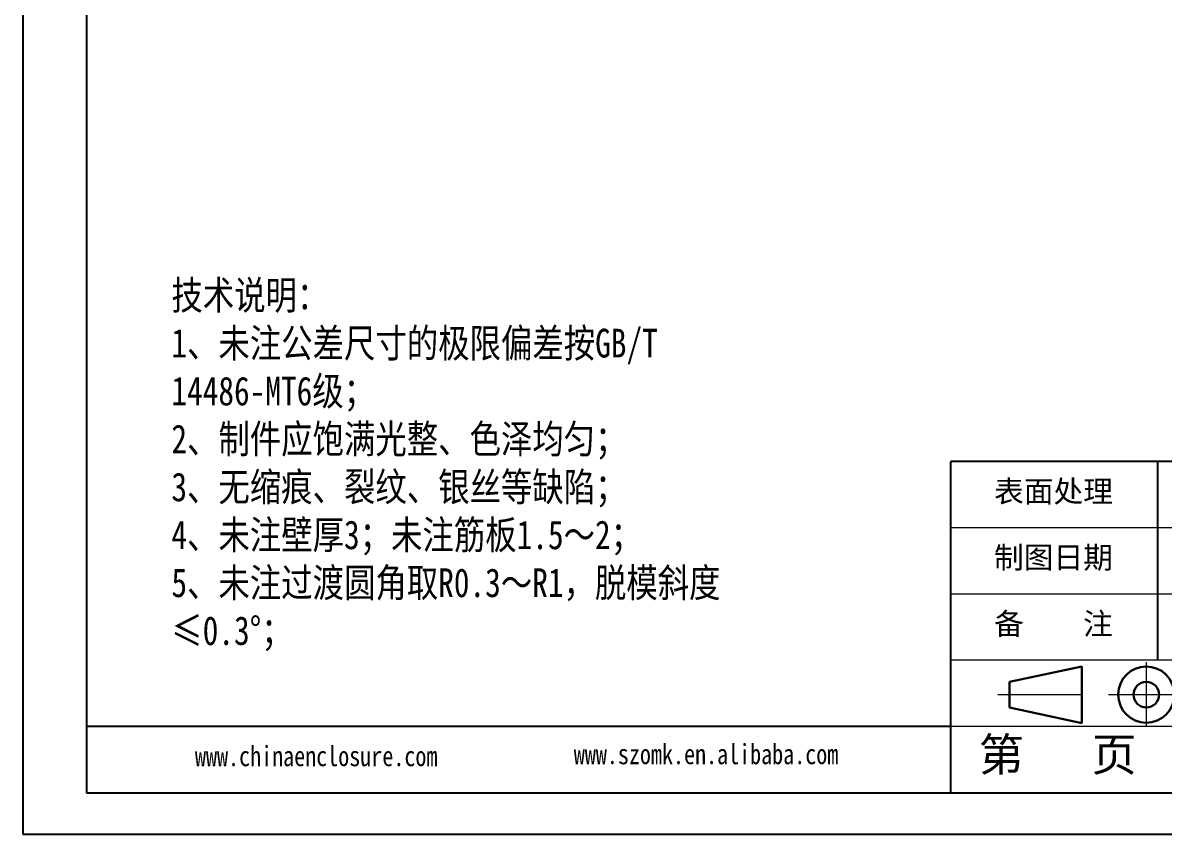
# Model space of a CAD drawing. Header units: inches. Extents: x 1113 to 3281, y 573 to 1166.
# Drawn here: x 2722.5 to 2981.7, y 573 to 757.3 of the extents above; entities that cross this region are included whole.
import ezdxf

# ---------------------------------------------------------------- set-up
doc = ezdxf.new("R2010")
doc.units = ezdxf.units.IN
doc.linetypes.add('CENTER2', pattern=[28.575, 19.05, -3.175, 3.175, -3.175])
doc.layers.add('文字', color=81, linetype='Continuous')
for name, color, linetype, lineweight in [('粗实线', 7, 'Continuous', 30), ('细实线', 3, 'Continuous', 9), ('细点划线', 2, 'CENTER2', 9)]:
    doc.layers.add(name, color=color, linetype=linetype, lineweight=lineweight)
doc.styles.get("Standard").update_dxf_attribs({"font": 'txt', "bigfont": 'gbcbig.shx'})
doc.styles.add('宋体', font='', dxfattribs={"width": 0.8, "height": 3.5})
doc.styles.get('宋体').set_extended_font_data('SimSun')

msp = doc.modelspace()

# ---------------------------------------------------------------- linework, layer by layer
for p, q in [((2722.529, 968.002), (2722.529, 572.957)), ((2736.986, 958.597), (2736.986, 582.363)), ((2722.529, 755.848), (2722.529, 572.957)), ((3046.09, 657.609), (2933.22, 657.609)), ((2933.22, 582.363), (2933.22, 657.609)), ((2980.25, 612.461), (2980.25, 657.609)), ((2933.22, 597.412), (2736.986, 597.412)), ((2736.986, 582.363), (3271.831, 582.363)), ((2722.529, 572.957), (3281.237, 572.957)), ((2722.529, 572.957), (2981.19, 572.957))]:
    msp.add_line(p, q)
at = {"layer": '粗实线', "color": 7}
for p, q in [((2962.963, 611.053), (2946.52, 607.568)), ((2962.963, 611.053), (2962.963, 598.166)), ((2946.52, 607.568), (2946.52, 601.753)), ((2946.52, 601.753), (2962.963, 598.166))]:
    msp.add_line(p, q, dxfattribs=at)
for radius in [6.393, 2.908]:
    msp.add_circle((2977.598, 604.66), radius, dxfattribs=at)
at = {"layer": '细实线', "color": 7}
for p, q in [((3046.09, 642.56), (2933.22, 642.56)), ((3046.09, 627.511), (2933.22, 627.511)), ((3271.831, 612.461), (2933.22, 612.461)), ((3046.09, 597.412), (2933.22, 597.412))]:
    msp.add_line(p, q, dxfattribs=at)
at = {"layer": '细点划线', "color": 7}
for p, q in [((2977.598, 612.02), (2977.598, 597.412)), ((2943.898, 604.66), (2964.223, 604.66)), ((2969.048, 604.66), (2985.572, 604.66))]:
    msp.add_line(p, q, dxfattribs=at)

# ---------------------------------------------------------------- texts
at = {"char_height": 4.94924, "width": 2812.89994, "attachment_point": 1}
for s, insert in [('{\\fSimHei|b0|i0|c134|p49;表面处理}', (2943.035, 653.338)), ('{\\fSimHei|b0|i0|c134|p49;制图日期}', (2943.035, 638.289)), ('{\\fSimHei|b0|i0|c134|p49;备    注}', (2943.035, 623.24))]:
    msp.add_mtext(s, dxfattribs=dict(at, insert=insert))
at = {"layer": '文字', "color": 0, "attachment_point": 1, "style": '宋体'}
for s, insert, char_height, width in [('{\\H1.111x;技术说明：\\P1、未注公差尺寸的极限偏差按GB/T 14486-MT6级；\\P2、制件应饱满光整、色泽均匀；\\P3、无缩痕、裂纹、银丝等缺陷；\\P4、未注壁厚3；未注筋板1.5～2；\\P5、未注过渡圆角取R0.3～R1，脱模斜度≤0.3%%D；}', (2756.262, 698.687), 5.87866, 132.41322), ('www.szomk.en.alibaba.com', (2847.617, 593.463), 4.59842, 80.78975), ('www.chinaenclosure.com', (2761.607, 593.008), 4.59842, 80.78975)]:
    msp.add_mtext(s, dxfattribs=dict(at, insert=insert, char_height=char_height, width=width))
at = {"layer": '细实线', "color": 7, "insert": (2939.552, 594.825), "char_height": 7.52468, "width": 56.4351, "attachment_point": 1}
msp.add_mtext('{\\fSimSun|b0|i0|c134|p54;第   页}', dxfattribs=at)

doc.saveas('drawing.dxf')
